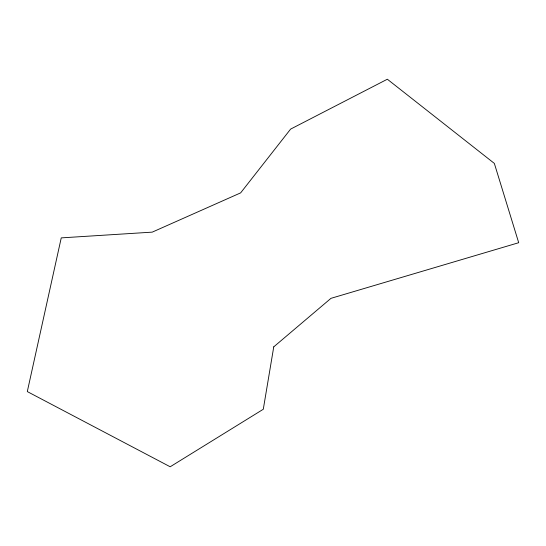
<?xml version="1.0" encoding="UTF-8"?>
<svg xmlns="http://www.w3.org/2000/svg" width="546" height="546" viewBox="0 0 546 546"><rect width="100%" height="100%" fill="white"/><g stroke="black" fill="none" stroke-linecap="round" stroke-linejoin="round"><path stroke-width="0.82" d="M273.751 346.853L263.288 409.261L170.181 466.775L27.3 391.584L61.248 237.879L152.225 232.139L240.636 192.881L290.608 129.109L387.346 79.225L494.348 163.411L518.7 242.711L330.978 298.334L273.751 346.853"/></g></svg>
